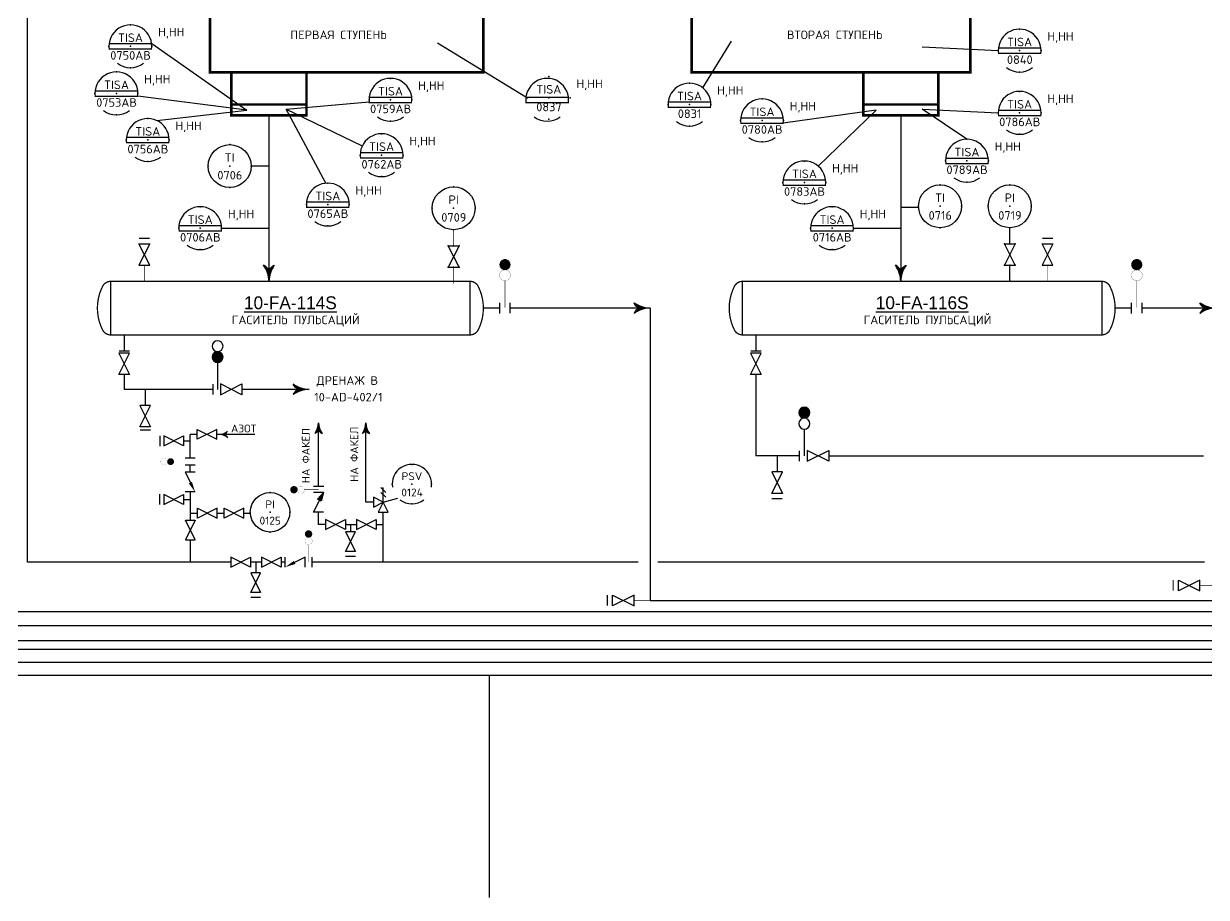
# Model space of a CAD drawing. Extents: x 230 to 652, y 120 to 276.
# Drawn here: x 359.54 to 380.5, y 119.69 to 135.18 of the extents above; entities that cross this region are included whole.
import ezdxf
from ezdxf.enums import TextEntityAlignment as Align

# ---------------------------------------------------------------- set-up
doc = ezdxf.new("R2010")
doc.units = 0
doc.header["$MEASUREMENT"] = 0
doc.linetypes.add('SDASH', pattern=[0.09375, 0.046875, -0.046875])
doc.layers.get('0').update_dxf_attribs({"linetype": 'CONTINUOUS'})
for name, color, linetype in [('IN-ATTRIBS', 7, 'CONTINUOUS'), ('IN-EQUIPMENT', 7, 'CONTINUOUS'), ('IN-INST-TAP', 7, 'CONTINUOUS'), ('IN-INSTRUMENT', 7, 'SDASH'), ('IN-MAJ-PROC', 3, 'CONTINUOUS'), ('IN-MIN-PROC', 7, 'CONTINUOUS'), ('IN-TEXT', 51, 'CONTINUOUS')]:
    doc.layers.add(name, color=color, linetype=linetype)
doc.styles.add('ATTRIBS', font='SIMPLEX', dxfattribs={"width": 0.8, "height": 0.125})
doc.styles.add('B2', font='AU101S01', dxfattribs={"height": 0.14})
doc.styles.add('NARROW', font='simplex', dxfattribs={"width": 0.75, "height": 0.1})
doc.styles.add('S1', font='SIMPLEX.shx')
doc.styles.add('SIMPLEX', font='SIMPLEX')

# ---------------------------------------------------------------- blocks, each defined once
blk = doc.blocks.new('BUBTEXT')
at = {"layer": 'IN-ATTRIBS'}
for p in [(0, 0.25), (-0.25, 0), (0, 0), (0.25, 0), (0, -0.25)]:
    blk.add_point(p, dxfattribs=at)
at = {"layer": 'IN-ATTRIBS', "flags": 1}
for tag, style, width, p in [('IDNUM', 'ATTRIBS', 0.8, (0.009, 0.584)), ('DWGNO', 'ATTRIBS', 0.8, (0.003, 0.447)), ('FILENO', 'ATTRIBS', 0.8, (-0.003, 0.311)), ('LOC', 'ATTRIBS', 0.8, (-0.08, -0.422)), ('SIG', 'ATTRIBS', 0.8, (-0.087, -0.563)), ('INSTALL', 'ATTRIBS', 0.8, (-0.087, -0.699)), ('SERV', 'ATTRIBS', 0.8, (-0.083, -0.838)), ('DATE', 'ATTRIBS', 0.8, (-0.088, -0.969)), ('DES', 'NARROW', 0.75, (-0.087, -1.102)), ('CSYS', 'NARROW', 0.75, (-0.087, -1.243))]:
    blk.add_attdef(tag, text='', height=0.1, dxfattribs=dict(at, style=style, width=width)).set_placement(p, align=Align.CENTER)
at = {"layer": 'IN-ATTRIBS', "style": 'ATTRIBS', "flags": 1}
blk.add_attdef('SYSCDI', text='', height=0.1, dxfattribs=at).set_placement((-0.312, 0.312), align=Align.RIGHT)
at = {"layer": 'IN-ATTRIBS', "style": 'S1'}
for tag, p in [('XT', (0.324, 0.257)), ('A1', (0.323, 0.115)), ('A2', (0.323, -0.035)), ('A3', (0.323, -0.185)), ('RES', (0.323, -0.342))]:
    blk.add_attdef(tag, p, '', height=0.1, dxfattribs=at)
at = {"layer": 'IN-ATTRIBS', "style": 'ATTRIBS'}
blk.add_attdef('SYSCDV', text='', height=0.1, dxfattribs=at).set_placement((-0.312, 0.141), align=Align.RIGHT)
at = {"layer": 'IN-ATTRIBS', "style": 'S1'}
for tag, p in [('INSTTYPE', (0, 0.05)), ('TAGNUM', (0.002, -0.156)), ('MD', (0.402, -0.565)), ('SZ', (0.402, -0.696))]:
    blk.add_attdef(tag, text='', height=0.1, dxfattribs=at).set_placement(p, align=Align.CENTER)
blk = doc.blocks.new('PE2')
for points in [[(0, 0, 0.150368), (0.188, 0.062, 0.150368)], [(0.125, 0, 0.206864), (0.188, 0.062, 0.206864)], [(0.125, 0, -0.206864), (0.188, -0.062, -0.206864)]]:
    blk.add_lwpolyline(points, format="xyb")
blk.add_arc((-0.008, -0.336), 0.336, 54.4623, 88.6678)
for points in [[(0, 0), (0.125, 0), (0.04, 0.003), (0.141, 0.008)], [(0, 0), (0.125, 0), (0.04, -0.003), (0.141, -0.008)], [(0.04, 0.003), (0.141, 0.008), (0.079, 0.011), (0.156, 0.019)], [(0.079, 0.011), (0.156, 0.019), (0.117, 0.024), (0.169, 0.031)], [(0.117, 0.024), (0.169, 0.031), (0.154, 0.041), (0.179, 0.046)], [(0.154, 0.041), (0.179, 0.046), (0.188, 0.062)], [(0.04, -0.003), (0.141, -0.008), (0.079, -0.011), (0.156, -0.019)], [(0.079, -0.011), (0.156, -0.019), (0.117, -0.024), (0.169, -0.031)], [(0.117, -0.024), (0.169, -0.031), (0.154, -0.041), (0.179, -0.046)], [(0.154, -0.041), (0.179, -0.046), (0.188, -0.062)]]:
    blk.add_solid(points)
blk = doc.blocks.new('PE13')
at = {"const_width": 0.015}
for points in [[(0, 0), (0.1875, 0)], [(0.1875, 0.0625), (0.1875, -0.0625)]]:
    blk.add_lwpolyline(points, dxfattribs=at)

msp = doc.modelspace()

# ---------------------------------------------------------------- hatches: boundary and pattern name
for points in [[(362.881, 129.264, 1), (363.075, 129.264, 1)], [(373.281, 128.278, 1), (373.475, 128.278, 1)], [(364.332, 126.976, 1), (364.332, 126.848, 0.344667), (364.393, 126.897, -0.122169), (364.393, 126.927, 0.344667)]]:
    msp.add_hatch(color=2).paths.add_polyline_path(points)
at = {"linetype": 'Continuous'}
h = msp.add_hatch(dxfattribs=at)
h.set_pattern_fill('ANSI35', color=2, scale=0.0001, style=0)
h.set_pattern_definition([(45, (192.98782644, -1.6990748), (-0.000449012806, 0.000449012806), []), (45, (192.98827545, -1.6990748), (-0.000449012806, 0.000449012806), [0.00079375, -0.00015875, 0, -0.00015875])])
edge = h.paths.add_edge_path()
edge.add_line((364.854, 126.862), (364.814, 126.711))
edge.add_line((364.815, 126.712), (364.747, 126.747))
edge.add_line((364.854, 126.862), (364.747, 126.747))

# ---------------------------------------------------------------- linework, layer by layer
at = {"color": 3, "linetype": 'Continuous'}
for p, q in [((359.611, 125.628), (359.611, 147.824)), ((363.889, 133.552), (363.889, 131.747)), ((375.087, 133.552), (375.087, 131.747)), ((363.889, 131.747), (363.889, 130.797)), ((375.087, 131.747), (375.087, 130.797)), ((370.646, 130.132), (368.164, 130.132)), ((370.646, 130.132), (370.646, 124.951)), ((380.675, 130.132), (379.362, 130.132)), ((363.13, 125.628), (359.611, 125.628)), ((362.495, 125.628), (362.459, 125.628)), ((363.215, 125.628), (362.947, 125.628)), ((363.755, 125.628), (363.565, 125.628)), ((364.179, 125.628), (364.105, 125.628)), ((370.431, 125.628), (364.654, 125.628)), ((380.472, 125.628), (370.784, 125.628)), ((370.646, 124.951), (392.732, 124.951)), ((346.364, 124.503), (392.732, 124.503)), ((336.585, 124.237), (392.732, 124.237)), ((312.176, 124.085), (392.713, 124.085)), ((302.257, 123.858), (392.953, 123.858))]:
    msp.add_line(p, q, dxfattribs=at)
at = {"linetype": 'Continuous'}
for p, q in [((361.057, 134.821), (361.811, 134.821)), ((368.443, 133.872), (366.879, 134.83)), ((361.057, 134.726), (361.811, 134.726)), ((376.817, 134.745), (377.571, 134.745)), ((376.817, 134.65), (377.571, 134.65)), ((360.809, 133.986), (361.563, 133.986)), ((360.809, 133.891), (361.563, 133.891)), ((365.666, 133.872), (366.42, 133.872)), ((365.666, 133.777), (366.42, 133.777)), ((368.443, 133.872), (369.197, 133.872)), ((368.443, 133.777), (369.197, 133.777)), ((370.965, 133.788), (371.719, 133.788)), ((370.965, 133.693), (371.719, 133.693)), ((376.817, 133.642), (377.571, 133.642)), ((376.817, 133.547), (377.571, 133.547)), ((372.251, 133.508), (373.005, 133.508)), ((372.251, 133.413), (373.005, 133.413)), ((361.364, 133.161), (362.118, 133.161)), ((361.364, 133.066), (362.118, 133.066)), ((365.509, 132.89), (366.263, 132.89)), ((365.509, 132.795), (366.263, 132.795)), ((375.883, 132.793), (376.637, 132.793)), ((375.883, 132.698), (376.637, 132.698)), ((373.002, 132.407), (373.756, 132.407)), ((373.002, 132.312), (373.756, 132.312)), ((364.555, 132.016), (365.309, 132.016)), ((364.555, 131.921), (365.309, 131.921)), ((362.294, 131.596), (363.048, 131.596)), ((362.294, 131.501), (363.048, 131.501)), ((373.492, 131.596), (374.246, 131.596)), ((373.492, 131.501), (374.246, 131.501))]:
    msp.add_line(p, q, dxfattribs=at)
at = {"color": 7, "linetype": 'Continuous'}
for p, q in [((361.811, 134.821), (363.499, 133.644)), ((371.579, 134.037), (372.088, 134.866)), ((375.467, 134.762), (376.814, 134.699)), ((363.499, 133.644), (361.563, 133.891)), ((364.197, 133.659), (365.665, 133.791)), ((361.905, 133.456), (363.499, 133.644)), ((364.197, 133.659), (365.544, 133.008)), ((364.896, 132.347), (364.197, 133.659)), ((374.651, 133.644), (373.005, 133.413)), ((373.626, 132.649), (374.651, 133.644)), ((376.26, 133.126), (375.467, 133.659)), ((375.467, 133.659), (376.814, 133.596)), ((363.889, 132.649), (363.57, 132.649)), ((375.087, 131.923), (375.404, 131.923)), ((363.051, 131.547), (363.889, 131.547)), ((374.249, 131.547), (375.087, 131.547)), ((364.854, 126.862), (364.747, 126.747)), ((364.854, 126.862), (364.814, 126.711)), ((364.815, 126.712), (364.747, 126.747))]:
    msp.add_line(p, q, dxfattribs=at)
at = {"color": 2}
for p, q in [((367.974, 130.227), (367.974, 130.037)), ((379.172, 130.227), (379.172, 130.037)), ((362.978, 129.167), (362.978, 128.692)), ((361.954, 127.87), (361.954, 127.686)), ((373.378, 127.987), (373.378, 127.512)), ((362.377, 127.778), (362.498, 127.778)), ((362.58, 127.223), (362.405, 127.223)), ((362.405, 127.223), (362.498, 127.038)), ((361.952, 126.832), (361.952, 126.649)), ((362.58, 126.873), (362.405, 126.873)), ((364.854, 126.862), (364.679, 126.862)), ((364.862, 126.971), (364.68, 126.971)), ((365.871, 126.953), (365.958, 126.866)), ((365.871, 126.866), (365.958, 126.778)), ((365.915, 126.691), (365.915, 126.953)), ((362.375, 126.74), (362.495, 126.74)), ((365.915, 126.691), (365.74, 126.778)), ((365.74, 126.778), (365.74, 126.603)), ((365.74, 126.603), (365.915, 126.691)), ((365.915, 126.691), (365.827, 126.516)), ((366.002, 126.516), (365.915, 126.691)), ((364.854, 126.512), (364.679, 126.512)), ((365.827, 126.516), (366.002, 126.516)), ((364.179, 125.541), (364.179, 125.716))]:
    msp.add_line(p, q, dxfattribs=at)
at = {"color": 5, "linetype": 'Continuous'}
for p, q in [((364.769, 126.971), (364.769, 128.1)), ((365.608, 126.691), (365.608, 128.096)), ((362.492, 127.473), (362.492, 127.893)), ((362.617, 127.893), (362.492, 127.893)), ((363.64, 127.893), (362.967, 127.893)), ((362.492, 127.223), (362.492, 127.348)), ((362.495, 126.873), (362.495, 126.373)), ((365.74, 126.691), (365.608, 126.691)), ((364.766, 126.298), (364.766, 126.512)), ((365.915, 126.361), (365.915, 126.516)), ((365.915, 125.628), (365.915, 126.441)), ((364.873, 126.298), (364.766, 126.298)), ((365.267, 126.298), (365.244, 126.298)), ((365.267, 126.298), (365.44, 126.298)), ((365.79, 126.298), (365.915, 126.298)), ((362.495, 126.023), (362.495, 125.628)), ((346.499, 124.756), (392.713, 124.756))]:
    msp.add_line(p, q, dxfattribs=at)
at = {"color": 5}
msp.add_line((373.81, 127.512), (380.453, 127.512), dxfattribs=at)
at = {"color": 2, "linetype": 'Continuous'}
msp.add_line((364.679, 126.512), (364.854, 126.862), dxfattribs=at)
at = {"color": 7}
msp.add_line((364.894, 126.298), (364.873, 126.298), dxfattribs=at)
at = {"color": 6, "linetype": 'Continuous'}
msp.add_line((229.992, 123.624), (499.167, 123.624), dxfattribs=at)
at = {"color": 4, "linetype": 'Continuous'}
msp.add_line((367.798, 119.686), (367.798, 123.624), dxfattribs=at)
at = {"color": 2}
for points in [[(361.776, 130.892), (361.586, 131.272), (361.776, 131.272), (361.586, 130.892)], [(377.114, 130.892), (376.924, 131.272), (377.114, 131.272), (376.924, 130.892)], [(377.784, 130.892), (377.594, 131.272), (377.784, 131.272), (377.594, 130.892)], [(361.229, 129.334), (361.419, 128.954), (361.229, 128.954), (361.419, 129.334)], [(372.426, 129.334), (372.616, 128.954), (372.426, 128.954), (372.616, 129.334)], [(363.03, 128.597), (363.41, 128.787), (363.41, 128.597), (363.03, 128.787)], [(361.602, 128.407), (361.792, 128.027), (361.602, 128.027), (361.792, 128.407)], [(362.967, 127.981), (362.617, 127.806), (362.617, 127.981), (362.967, 127.806)], [(362.027, 127.691), (362.377, 127.866), (362.377, 127.691), (362.027, 127.866)], [(373.43, 127.417), (373.81, 127.607), (373.81, 127.417), (373.43, 127.607)], [(372.8, 127.227), (372.99, 126.847), (372.8, 126.847), (372.99, 127.227)], [(362.025, 126.653), (362.375, 126.828), (362.375, 126.653), (362.025, 126.828)], [(362.97, 126.585), (362.62, 126.41), (362.62, 126.585), (362.97, 126.41)], [(363.445, 126.585), (363.095, 126.41), (363.095, 126.585), (363.445, 126.41)], [(362.583, 126.023), (362.408, 126.373), (362.583, 126.373), (362.408, 126.023)], [(364.894, 126.21), (365.244, 126.385), (365.244, 126.21), (364.894, 126.385)], [(365.44, 126.21), (365.79, 126.385), (365.79, 126.21), (365.44, 126.385)], [(365.247, 126.167), (365.422, 125.817), (365.247, 125.817), (365.422, 126.167)], [(363.215, 125.541), (363.565, 125.716), (363.565, 125.541), (363.215, 125.716)], [(363.755, 125.541), (364.105, 125.716), (364.105, 125.541), (363.755, 125.716)], [(363.566, 125.441), (363.741, 125.091), (363.566, 125.091), (363.741, 125.441)], [(380.39, 125.312), (380.01, 125.122), (380.01, 125.312), (380.39, 125.122)], [(370.361, 125.046), (369.981, 124.856), (369.981, 125.046), (370.361, 124.856)]]:
    msp.add_lwpolyline(points, close=True, dxfattribs=at)
msp.add_lwpolyline([(367.258, 130.857), (367.068, 131.237), (367.258, 131.237), (367.068, 130.857)], close=True)
for points, const_width in [([(368.024, 130.903, 1), (368.122, 130.903, 1)], 0.0988), ([(367.976, 130.713, 1), (368.17, 130.713, 1)], 0.0038), ([(379.221, 130.903, 1), (379.32, 130.903, 1)], 0.0988), ([(379.174, 130.713, 1), (379.368, 130.713, 1)], 0.0038), ([(362.032, 127.351, -1), (362.032, 127.469, -1)], 0.0023), ([(362.147, 127.38, -1), (362.147, 127.44, -1)], 0.0599), ([(364.332, 126.848, 1), (364.332, 126.976, 1)], 0.0025), ([(364.455, 126.848, 1), (364.455, 126.976, 1)], 0.0025), ([(364.559, 126.128, 1), (364.624, 126.128, 1)], 0.065), ([(364.527, 126.003, 1), (364.655, 126.003, 1)], 0.0025)]:
    msp.add_lwpolyline(points, format="xyb", close=True, dxfattribs=dict(at, const_width=const_width))
for points, const_width in [([(368.073, 130.618), (368.073, 130.143)], 0.0076), ([(379.271, 130.618), (379.271, 130.143)], 0.0076), ([(362.204, 127.41), (362.492, 127.41)], 0.00461), ([(364.519, 126.912), (364.769, 126.912)], 0.01), ([(364.591, 125.941), (364.591, 125.628)], 0.005)]:
    msp.add_lwpolyline(points, dxfattribs=dict(at, const_width=const_width))
at = {"const_width": 0.0228}
for points in [[(367.689, 130.132), (367.974, 130.132)], [(378.887, 130.132), (379.172, 130.132)]]:
    msp.add_lwpolyline(points, dxfattribs=at)
at = {"color": 5, "linetype": 'Continuous'}
for points in [[(364.769, 128.1, 0.150368), (364.832, 127.912, 0.150368)], [(365.608, 128.096, 0.150368), (365.67, 127.909, 0.150368)], [(363.092, 127.893, 0.206864), (363.155, 127.956, 0.206864)], [(363.092, 127.893, -0.206864), (363.155, 127.831, -0.206864)], [(364.769, 127.975, -0.206864), (364.707, 127.912, -0.206864)], [(364.769, 127.975, 0.206864), (364.832, 127.912, 0.206864)], [(365.608, 127.971, -0.206864), (365.545, 127.909, -0.206864)], [(365.608, 127.971, 0.206864), (365.67, 127.909, 0.206864)]]:
    msp.add_lwpolyline(points, format="xyb", dxfattribs=at)
at = {"color": 2}
msp.add_lwpolyline([(364.529, 125.541), (364.529, 125.716), (364.343, 125.623)], dxfattribs=at)
for centre, radius in [((363.193, 132.65), 0.38), ((367.163, 131.902), 0.38), ((375.784, 131.937), 0.38), ((377.019, 131.937), 0.38), ((363.909, 126.513), 0.35)]:
    msp.add_circle(centre, radius)
for centre, radius, start, end in [((361.434, 134.774), 0.38, 351.1529, 188.8471), ((377.194, 134.698), 0.38, 351.1529, 188.8471), ((361.434, 134.774), 0.38, 232.6037, 307.3963), ((377.194, 134.698), 0.38, 232.6037, 307.3963), ((361.186, 133.939), 0.38, 351.1529, 188.8471), ((366.043, 133.825), 0.38, 351.1529, 188.8471), ((368.82, 133.825), 0.38, 351.1529, 188.8471), ((371.342, 133.74), 0.38, 351.1529, 188.8471), ((377.194, 133.594), 0.38, 351.1529, 188.8471), ((372.628, 133.46), 0.38, 351.1529, 188.8471), ((361.186, 133.939), 0.38, 232.6037, 307.3963), ((361.741, 133.113), 0.38, 351.1529, 188.8471), ((366.043, 133.825), 0.38, 232.6037, 307.3963), ((368.82, 133.825), 0.38, 232.6037, 307.3963), ((371.342, 133.74), 0.38, 232.6037, 307.3963), ((365.886, 132.843), 0.38, 351.1529, 188.8471), ((372.628, 133.46), 0.38, 232.6037, 307.3963), ((376.26, 132.746), 0.38, 351.1529, 188.8471), ((377.194, 133.594), 0.38, 232.6037, 307.3963), ((361.741, 133.113), 0.38, 232.6037, 307.3963), ((373.379, 132.36), 0.38, 351.1529, 188.8471), ((365.886, 132.843), 0.38, 232.6037, 307.3963), ((364.932, 131.968), 0.38, 351.1529, 188.8471), ((376.26, 132.746), 0.38, 232.6037, 307.3963), ((362.671, 131.549), 0.38, 351.1529, 188.8471), ((373.379, 132.36), 0.38, 232.6037, 307.3963), ((373.869, 131.549), 0.38, 351.1529, 188.8471), ((364.932, 131.968), 0.38, 232.6037, 307.3963), ((362.671, 131.549), 0.38, 232.6037, 307.3963), ((373.869, 131.549), 0.38, 232.6037, 307.3963), ((366.423, 127.012), 0.35, 351.1529, 188.8471), ((366.423, 127.012), 0.35, 232.6037, 307.3963)]:
    msp.add_arc(centre, radius, start, end)
for centre, start, end in [((362.978, 129.458), 0, 180), ((362.978, 129.458), 180, 0), ((362.978, 129.264), 0, 180), ((362.978, 129.264), 180, 0), ((373.378, 128.278), 0, 180), ((373.378, 128.278), 180, 0), ((373.378, 128.084), 0, 180), ((373.378, 128.084), 180, 0)]:
    msp.add_arc(centre, 0.0969, start, end, dxfattribs=at)
at = {"color": 5, "linetype": 'Continuous'}
for centre in [(364.433, 128.108), (365.272, 128.104)]:
    msp.add_arc(centre, 0.336, 324.4623, 358.6678, dxfattribs=at)
for points in [[(364.769, 128.1), (364.769, 127.975), (364.766, 128.06), (364.761, 127.959)], [(364.769, 128.1), (364.769, 127.975), (364.772, 128.06), (364.777, 127.959)], [(365.608, 128.096), (365.608, 127.971), (365.604, 128.056), (365.6, 127.955)], [(365.608, 128.096), (365.608, 127.971), (365.611, 128.056), (365.616, 127.955)], [(362.967, 127.893), (363.092, 127.893), (363.007, 127.896), (363.109, 127.901)], [(362.967, 127.893), (363.092, 127.893), (363.007, 127.89), (363.109, 127.885)], [(363.007, 127.896), (363.109, 127.901), (363.047, 127.904), (363.124, 127.912)], [(363.007, 127.89), (363.109, 127.885), (363.047, 127.882), (363.124, 127.874)], [(363.047, 127.904), (363.124, 127.912), (363.085, 127.917), (363.136, 127.925)], [(363.047, 127.882), (363.124, 127.874), (363.085, 127.869), (363.136, 127.862)], [(363.085, 127.917), (363.136, 127.925), (363.121, 127.934), (363.147, 127.939)], [(363.085, 127.869), (363.136, 127.862), (363.121, 127.852), (363.147, 127.847)], [(363.121, 127.934), (363.147, 127.939), (363.155, 127.956)], [(364.728, 127.946), (364.723, 127.92), (364.707, 127.912)], [(364.745, 127.983), (364.738, 127.931), (364.728, 127.946), (364.723, 127.92)], [(364.758, 128.021), (364.75, 127.944), (364.745, 127.983), (364.738, 127.931)], [(364.766, 128.06), (364.761, 127.959), (364.758, 128.021), (364.75, 127.944)], [(364.772, 128.06), (364.777, 127.959), (364.78, 128.021), (364.788, 127.944)], [(364.78, 128.021), (364.788, 127.944), (364.793, 127.983), (364.801, 127.931)], [(364.793, 127.983), (364.801, 127.931), (364.81, 127.946), (364.815, 127.92)], [(364.81, 127.946), (364.815, 127.92), (364.832, 127.912)], [(365.584, 127.979), (365.576, 127.927), (365.566, 127.943), (365.561, 127.917)], [(365.596, 128.017), (365.589, 127.94), (365.584, 127.979), (365.576, 127.927)], [(365.604, 128.056), (365.6, 127.955), (365.596, 128.017), (365.589, 127.94)], [(365.611, 128.056), (365.616, 127.955), (365.619, 128.017), (365.626, 127.94)], [(365.619, 128.017), (365.626, 127.94), (365.632, 127.979), (365.639, 127.927)], [(365.632, 127.979), (365.639, 127.927), (365.649, 127.943), (365.654, 127.917)], [(365.649, 127.943), (365.654, 127.917), (365.67, 127.909)], [(363.121, 127.852), (363.147, 127.847), (363.155, 127.831)]]:
    msp.add_solid(points, dxfattribs=at)
msp.add_solid([(365.566, 127.943), (365.561, 127.917), (365.545, 127.909)])
at = {"color": 2}
for points in [[(362.524, 127.053), (362.58, 126.873), (362.47, 127.023)], [(364.359, 125.597), (364.179, 125.541), (364.329, 125.65)]]:
    msp.add_solid(points, dxfattribs=at)
at = {"layer": 'IN-ATTRIBS'}
for p in [(367.068, 131.237), (367.163, 131.237), (367.258, 131.237), (367.068, 130.857), (367.163, 130.857), (367.258, 130.857)]:
    msp.add_point(p, dxfattribs=at)
at = {"layer": 'IN-ATTRIBS', "color": 2}
for p in [(376.924, 131.272), (377.019, 131.272), (377.114, 131.272), (376.924, 130.892), (377.019, 130.892), (377.114, 130.892)]:
    msp.add_point(p, dxfattribs=at)
at = {"layer": 'IN-EQUIPMENT', "color": 6}
for p, q in [((361.086, 129.657), (361.086, 130.607)), ((367.451, 130.607), (367.451, 129.657)), ((372.284, 129.657), (372.284, 130.607)), ((378.649, 130.607), (378.649, 129.657))]:
    msp.add_line(p, q, dxfattribs=at)
at = {"layer": 'IN-EQUIPMENT', "color": 2}
for p, q in [((362.58, 127.473), (362.405, 127.473)), ((362.58, 127.348), (362.405, 127.348)), ((364.654, 125.541), (364.654, 125.716)), ((365.422, 125.729), (365.247, 125.729)), ((363.741, 125.003), (363.566, 125.003))]:
    msp.add_line(p, q, dxfattribs=at)
at = {"layer": 'IN-EQUIPMENT', "color": 6, "const_width": 0.0456}
for points in [[(367.689, 136.307), (367.689, 134.312), (362.844, 134.312), (362.844, 136.307), (367.689, 136.307)], [(371.382, 136.307), (371.382, 134.312), (376.322, 134.312), (376.322, 136.307), (371.382, 136.307)], [(363.224, 134.312), (363.224, 133.552), (364.554, 133.552), (364.554, 134.312)], [(374.422, 134.312), (374.422, 133.552), (375.752, 133.552), (375.752, 134.312)], [(363.224, 133.742), (364.554, 133.742)], [(374.422, 133.742), (375.752, 133.742)]]:
    msp.add_lwpolyline(points, dxfattribs=at)
at = {"layer": 'IN-EQUIPMENT', "color": 2, "const_width": 0.0228}
for points in [[(361.586, 131.367), (361.776, 131.367)], [(377.594, 131.367), (377.784, 131.367)], [(368.164, 130.227), (368.164, 130.037)], [(379.362, 130.227), (379.362, 130.037)], [(362.899, 128.597), (362.899, 128.787)], [(361.792, 127.97), (361.602, 127.97)], [(373.29, 127.417), (373.29, 127.607)], [(372.99, 126.752), (372.8, 126.752)], [(379.915, 125.122), (379.915, 125.312)], [(369.886, 124.856), (369.886, 125.046)]]:
    msp.add_lwpolyline(points, dxfattribs=at)
at = {"layer": 'IN-EQUIPMENT', "color": 6, "const_width": 0.0228}
for points in [[(361.086, 130.607, 0.267949), (360.944, 130.525, 0.242718), (360.944, 129.739, 0.267949), (361.086, 129.657), (367.451, 129.657, 0.267949), (367.594, 129.739, 0.242718), (367.594, 130.525, 0.267949), (367.451, 130.607)], [(372.284, 130.607, 0.267949), (372.142, 130.525, 0.242718), (372.142, 129.739, 0.267949), (372.284, 129.657), (378.649, 129.657, 0.267949), (378.791, 129.739, 0.242718), (378.791, 130.525, 0.267949), (378.649, 130.607)]]:
    msp.add_lwpolyline(points, format="xyb", close=True, dxfattribs=at)
at = {"layer": 'IN-INST-TAP', "color": 7}
for p, q in [((365.915, 126.691), (366.175, 126.764)), ((362.495, 126.498), (362.62, 126.498)), ((362.97, 126.498), (363.095, 126.498)), ((363.445, 126.498), (363.57, 126.498))]:
    msp.add_line(p, q, dxfattribs=at)
at = {"layer": 'IN-MAJ-PROC', "color": 3}
for p, q in [((363.755, 125.628), (363.565, 125.628)), ((365.091, 125.628), (364.654, 125.628))]:
    msp.add_line(p, q, dxfattribs=at)
at = {"layer": 'IN-MIN-PROC'}
for p, q in [((377.019, 131.272), (377.019, 131.557)), ((377.019, 130.607), (377.019, 130.892))]:
    msp.add_line(p, q, dxfattribs=at)
at = {"layer": 'IN-MIN-PROC', "color": 5}
for p, q in [((361.324, 128.954), (361.324, 128.692)), ((372.521, 128.954), (372.521, 127.512)), ((362.899, 128.692), (361.324, 128.692)), ((361.697, 128.692), (361.697, 128.407)), ((364.603, 128.692), (363.41, 128.692)), ((373.29, 127.512), (372.521, 127.512)), ((372.895, 127.512), (372.895, 127.227))]:
    msp.add_line(p, q, dxfattribs=at)
at = {"layer": 'IN-MIN-PROC', "color": 2}
for p, q in [((365.335, 126.298), (365.335, 126.167)), ((363.654, 125.628), (363.654, 125.441))]:
    msp.add_line(p, q, dxfattribs=at)
at = {"layer": 'IN-MIN-PROC', "const_width": 0.0076}
for points in [[(367.163, 131.237), (367.163, 131.522)], [(367.163, 130.572), (367.163, 130.857)]]:
    msp.add_lwpolyline(points, dxfattribs=at)
at = {"layer": 'IN-MIN-PROC', "color": 5, "const_width": 0.0076}
for points in [[(361.681, 130.607), (361.681, 130.892)], [(377.689, 130.607), (377.689, 130.892)], [(380.675, 125.217), (380.39, 125.217)], [(370.646, 124.951), (370.361, 124.951)]]:
    msp.add_lwpolyline(points, dxfattribs=at)

# ---------------------------------------------------------------- block references
at = {"layer": 'IN-EQUIPMENT', "color": 7, "xscale": 1.52, "yscale": 1.52, "zscale": 1.52, "rotation": 270}
for p in [(361.324, 129.657), (372.522, 129.657)]:
    msp.add_blockref('PE13', p, dxfattribs=at)
at = {"layer": 'IN-INSTRUMENT', "xscale": 1.52, "yscale": 1.52, "zscale": 1.52}
for p, values in [((361.434, 134.774), {'INSTTYPE': 'TISA', 'TAGNUM': '0750AB', 'A1': 'H,HH'}), ((377.194, 134.698), {'INSTTYPE': 'TISA', 'TAGNUM': '0840', 'A1': 'H,HH'}), ((361.186, 133.939), {'INSTTYPE': 'TISA', 'TAGNUM': '0753AB', 'A1': 'H,HH'}), ((366.043, 133.825), {'INSTTYPE': 'TISA', 'TAGNUM': '0759AB', 'A1': 'H,HH'}), ((368.849, 133.859), {'INSTTYPE': 'TISA', 'TAGNUM': '0837', 'A1': 'H,HH'}), ((371.342, 133.74), {'INSTTYPE': 'TISA', 'TAGNUM': '0831', 'A1': 'H,HH'}), ((377.194, 133.594), {'INSTTYPE': 'TISA', 'TAGNUM': '0786AB', 'A1': 'H,HH'}), ((372.628, 133.46), {'INSTTYPE': 'TISA', 'TAGNUM': '0780AB', 'A1': 'H,HH'}), ((361.741, 133.113), {'INSTTYPE': 'TISA', 'TAGNUM': '0756AB', 'A1': 'H,HH'}), ((365.886, 132.843), {'INSTTYPE': 'TISA', 'TAGNUM': '0762AB', 'A1': 'H,HH'}), ((376.26, 132.746), {'INSTTYPE': 'TISA', 'TAGNUM': '0789AB', 'A1': 'H,HH'}), ((363.193, 132.65), {'INSTTYPE': 'TI', 'TAGNUM': '0706'}), ((373.379, 132.36), {'INSTTYPE': 'TISA', 'TAGNUM': '0783AB', 'A1': 'H,HH'}), ((364.932, 131.968), {'INSTTYPE': 'TISA', 'TAGNUM': '0765AB', 'A1': 'H,HH'}), ((367.163, 131.902), {'INSTTYPE': 'PI', 'TAGNUM': '0709'}), ((375.784, 131.937), {'INSTTYPE': 'TI', 'TAGNUM': '0716'}), ((377.019, 131.937), {'INSTTYPE': 'PI', 'TAGNUM': '0719'}), ((362.671, 131.549), {'INSTTYPE': 'TISA', 'TAGNUM': '0706AB', 'A1': 'H,HH'}), ((373.869, 131.549), {'INSTTYPE': 'TISA', 'TAGNUM': '0716AB', 'A1': 'H,HH'})]:
    msp.add_blockref('BUBTEXT', p, dxfattribs=at).add_auto_attribs(values)
at = {"layer": 'IN-INSTRUMENT', "color": 7, "xscale": 1.4, "yscale": 1.4, "zscale": 1.4}
for p, values in [((366.423, 127.012), {'INSTTYPE': 'PSV', 'TAGNUM': '0124'}), ((363.909, 126.513), {'INSTTYPE': 'PI', 'TAGNUM': '0125'})]:
    msp.add_blockref('BUBTEXT', p, dxfattribs=at).add_auto_attribs(values)
at = {"layer": 'IN-MAJ-PROC', "color": 7, "xscale": 1.52, "yscale": 1.52, "zscale": 1.52, "rotation": 180}
for p in [(370.646, 130.132), (380.675, 130.132)]:
    msp.add_blockref('PE2', p, dxfattribs=at)
at = {"layer": 'IN-MIN-PROC', "color": 7, "xscale": 1.52, "yscale": 1.52, "zscale": 1.52}
for p, rotation in [((363.889, 130.607), 90), ((375.087, 130.607), 90), ((364.603, 128.692), 180)]:
    msp.add_blockref('PE2', p, dxfattribs=dict(at, rotation=rotation))

# ---------------------------------------------------------------- texts
at = {"layer": 'IN-TEXT', "color": 4}
for s, height, style, p in [('ПЕРВАЯ СТУПЕНЬ', 0.152, 'S1', (365.124, 134.977)), ('ВТОРАЯ СТУПЕНЬ', 0.152, 'S1', (373.918, 134.977)), ('%%U10-FA-114S', 0.228, 'B2', (364.269, 130.227)), ('%%U10-FA-116S', 0.228, 'B2', (375.467, 130.227))]:
    msp.add_text(s, height=height, dxfattribs=dict(at, style=style)).set_placement(p, align=Align.MIDDLE)
at = {"layer": 'IN-TEXT', "color": 4, "style": 'S1'}
for p in [(364.364, 129.847), (375.562, 129.847)]:
    msp.add_text('ГАСИТЕЛЬ ПУЛЬСАЦИЙ', height=0.152, dxfattribs=at).set_placement(p, align=Align.CENTER)
at = {"layer": 'IN-TEXT', "color": 1}
for s, height, style, p in [('ДРЕНАЖ В', 0.152, 'S1', (364.733, 128.772)), ('10-AD-402/1', 0.152, 'S1', (364.692, 128.478)), ('АЗОТ', 0.14, 'SIMPLEX', (363.216, 127.928))]:
    msp.add_text(s, height=height, dxfattribs=dict(at, style=style)).set_placement(p)
at = {"layer": 'IN-TEXT', "color": 1, "style": 'SIMPLEX'}
for p in [(364.612, 127.026), (365.472, 127.052)]:
    msp.add_text('НА ФАКЕЛ', height=0.14, rotation=90, dxfattribs=at).set_placement(p)

doc.saveas('drawing.dxf')
